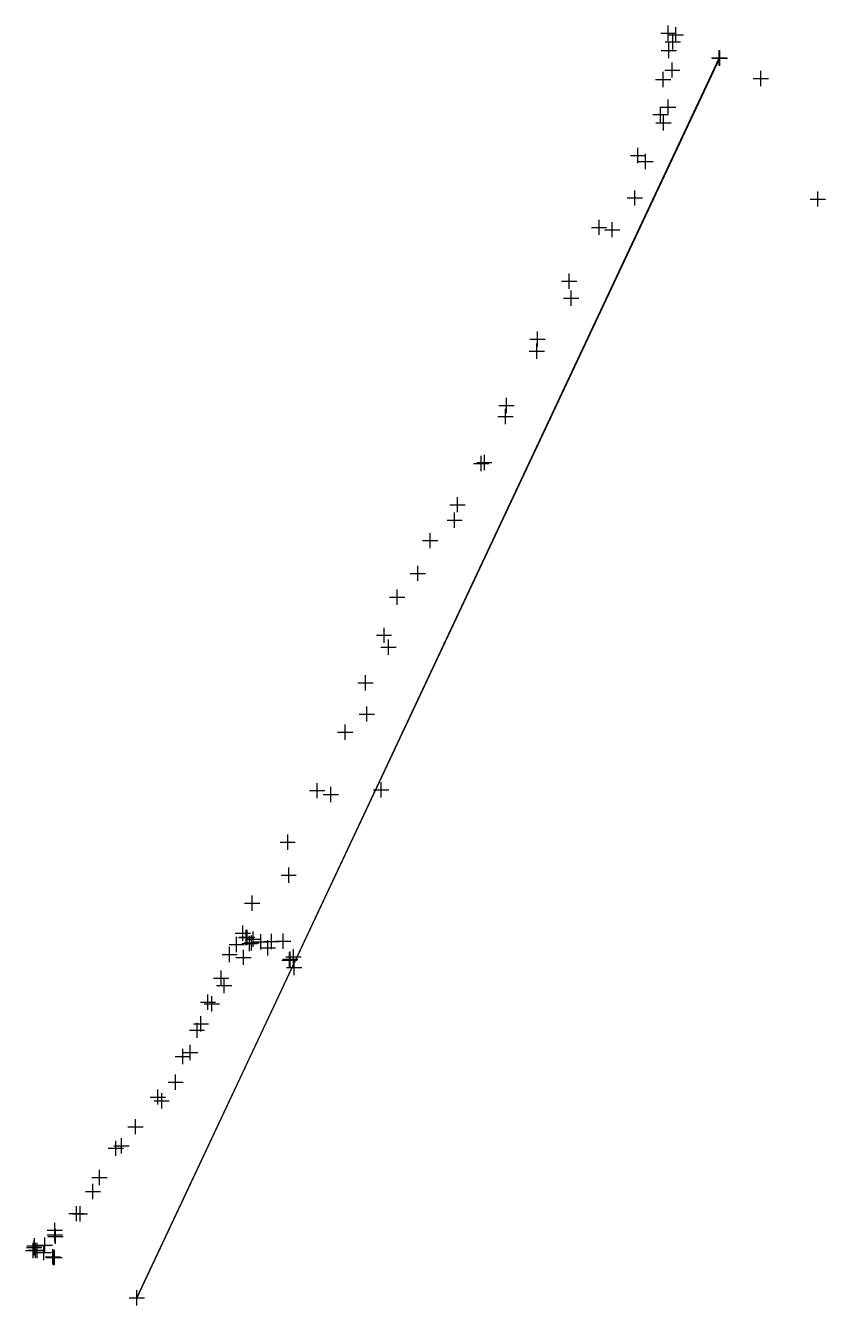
# Model space of a CAD drawing. Extents: x 0 to 651171, y 0 to 4767348.
# Drawn here: x 651160.7 to 651171.2, y 4767330.7 to 4767347.5 of the extents above; entities outside this region: 2.
import ezdxf

# ---------------------------------------------------------------- set-up
doc = ezdxf.new("R2010")
doc.units = 0
doc.header["$MEASUREMENT"] = 0
doc.linetypes.add('1', pattern=[0])
doc.layers.get('0').update_dxf_attribs({"linetype": '1'})
doc.layers.add('POINT', color=7, linetype='Continuous')

# ---------------------------------------------------------------- blocks, each defined once
blk = doc.blocks.new('CROSS')
at = {"color": 0}
for p, q in [((-50, 0), (50, 0)), ((0, -50), (0, 50))]:
    blk.add_line(p, q, dxfattribs=at)

msp = doc.modelspace()

# ---------------------------------------------------------------- linework, layer by layer
at = {"linetype": 'Continuous'}
for p, q in [((651162.1641, 4767330.8039, -148.4135), (651169.8165, 4767347.0725, -147.9641)), ((651169.8063, 4767347.0785, -148.3628), (651162.1647, 4767330.8048, -148.9702))]:
    msp.add_line(p, q, dxfattribs=at)

# ---------------------------------------------------------------- block references
at = {"layer": 'POINT', "color": 2, "xscale": 0.002, "yscale": 0.002, "zscale": 0.002}
for p in [(651169.1382, 4767347.4004, -148.3429), (651169.2391, 4767347.3804, -147.9679), (651169.1465, 4767347.174, -148.3886), (651169.1468, 4767347.1742, -148.3885), (651169.1989, 4767347.287, -148.0445), (651169.8063, 4767347.0785, -148.3628), (651169.8165, 4767347.0725, -147.9641), (651169.1909, 4767346.9176, -148.0298), (651170.3518, 4767346.806, -150.109), (651170.3522, 4767346.8068, -150.109), (651170.3524, 4767346.8072, -150.109), (651170.3524, 4767346.8072, -150.109), (651169.0705, 4767346.7916, -148.4003), (651169.0346, 4767346.3349, -148.395), (651169.1366, 4767346.432, -148.0145), (651169.075, 4767346.2242, -148.0307), (651168.74, 4767345.794, -148.3925), (651168.8393, 4767345.7163, -148.0271), (651168.6999, 4767345.2381, -148.0294), (651171.0991, 4767345.224, -151.8879), (651171.0993, 4767345.2244, -151.888), (651171.1, 4767345.224, -151.8879), (651168.2289, 4767344.8523, -148.4074), (651168.4014, 4767344.8218, -148.0289), (651167.8367, 4767344.1459, -148.3945), (651167.8626, 4767343.9246, -148.0383), (651167.4214, 4767343.3856, -148.404), (651167.4136, 4767343.2291, -148.0297), (651167.0155, 4767342.5129, -148.3728), (651167.0024, 4767342.3708, -148.0364), (651166.724, 4767341.7676, -148.0191), (651166.6816, 4767341.7543, -148.3364), (651166.3724, 4767341.2128, -148.3995), (651166.3341, 4767341.0096, -148.0258), (651166.0137, 4767340.741, -148.4108), (651165.85, 4767340.3114, -148.0376), (651165.5796, 4767339.9978, -148.3761), (651165.4073, 4767339.4982, -148.3889), (651165.4655, 4767339.3433, -148.0371), (651165.1659, 4767338.8733, -148.3827), (651165.181, 4767338.4654, -148.0324), (651164.898, 4767338.2262, -148.3872), (651164.5298, 4767337.46, -148.3858), (651164.7091, 4767337.4101, -148.0453), (651165.3697, 4767337.4704, -151.8817), (651165.3697, 4767337.4703, -151.882), (651165.3699, 4767337.4707, -151.8816), (651165.37, 4767337.4707, -151.8816), (651165.3704, 4767337.4716, -151.8826), (651164.1435, 4767336.7827, -148.3941), (651164.1562, 4767336.3489, -148.0423), (651163.6785, 4767335.9838, -148.3708), (651163.5559, 4767335.5878, -148.3918), (651163.4733, 4767335.4405, -148.3912), (651163.599, 4767335.5339, -148.2524), (651163.6102, 4767335.5349, -148.2815), (651163.6426, 4767335.4534, -148.1012), (651163.6672, 4767335.4603, -148.0192), (651163.6888, 4767335.5115, -148.0335), (651163.789, 4767335.4755, -147.8867), (651163.8835, 4767335.3952, -148.2973), (651163.9311, 4767335.479, -147.6937), (651164.0843, 4767335.485, -147.5453), (651163.3816, 4767335.3104, -148.3847), (651163.5646, 4767335.2719, -148.0441), (651164.1684, 4767335.2342, -147.884), (651164.1778, 4767335.2469, -148.312), (651164.2202, 4767335.2791, -147.3616), (651164.227, 4767335.1401, -150.448), (651164.2271, 4767335.1402, -150.448), (651163.269, 4767334.9989, -148.3984), (651163.3087, 4767334.902, -148.0429), (651163.0971, 4767334.6826, -148.4023), (651163.1463, 4767334.661, -148.0316), (651163.0056, 4767334.3985, -148.0268), (651162.9535, 4767334.3142, -148.3957), (651162.7679, 4767333.9716, -148.4061), (651162.8632, 4767334.0246, -148.0336), (651162.6727, 4767333.6334, -148.0292), (651162.4391, 4767333.4387, -148.3923), (651162.4896, 4767333.3896, -148.0278), (651162.1453, 4767333.0492, -148.0545), (651161.8866, 4767332.7656, -148.3968), (651161.9615, 4767332.7975, -148.0311), (651161.9616, 4767332.7974, -148.0311), (651161.6748, 4767332.3813, -148.3957), (651161.5882, 4767332.1975, -148.0695), (651161.3718, 4767331.9081, -148.3949), (651161.4177, 4767331.9064, -148.0327), (651161.0876, 4767331.6893, -148.3981), (651161.0871, 4767331.6321, -147.9385), (651161.0946, 4767331.6101, -147.9161), (651160.8037, 4767331.4254, -148.6361), (651160.8161, 4767331.4619, -148.479), (651160.8195, 4767331.4849, -148.3954), (651160.8337, 4767331.4272, -148.7841), (651160.855, 4767331.4241, -148.9381), (651160.9419, 4767331.3985, -148.4726), (651160.9552, 4767331.4947, -147.9107), (651161.0625, 4767331.3425, -148.4726), (651161.0725, 4767331.3344, -148.9474), (651161.0761, 4767331.3317, -148.4071), (651161.0818, 4767331.3318, -148.9649), (651162.1641, 4767330.8039, -148.4135), (651162.1647, 4767330.8048, -148.9702), (0, 0), (0, 0)]:
    msp.add_blockref('CROSS', p, dxfattribs=at)

doc.saveas('drawing.dxf')
